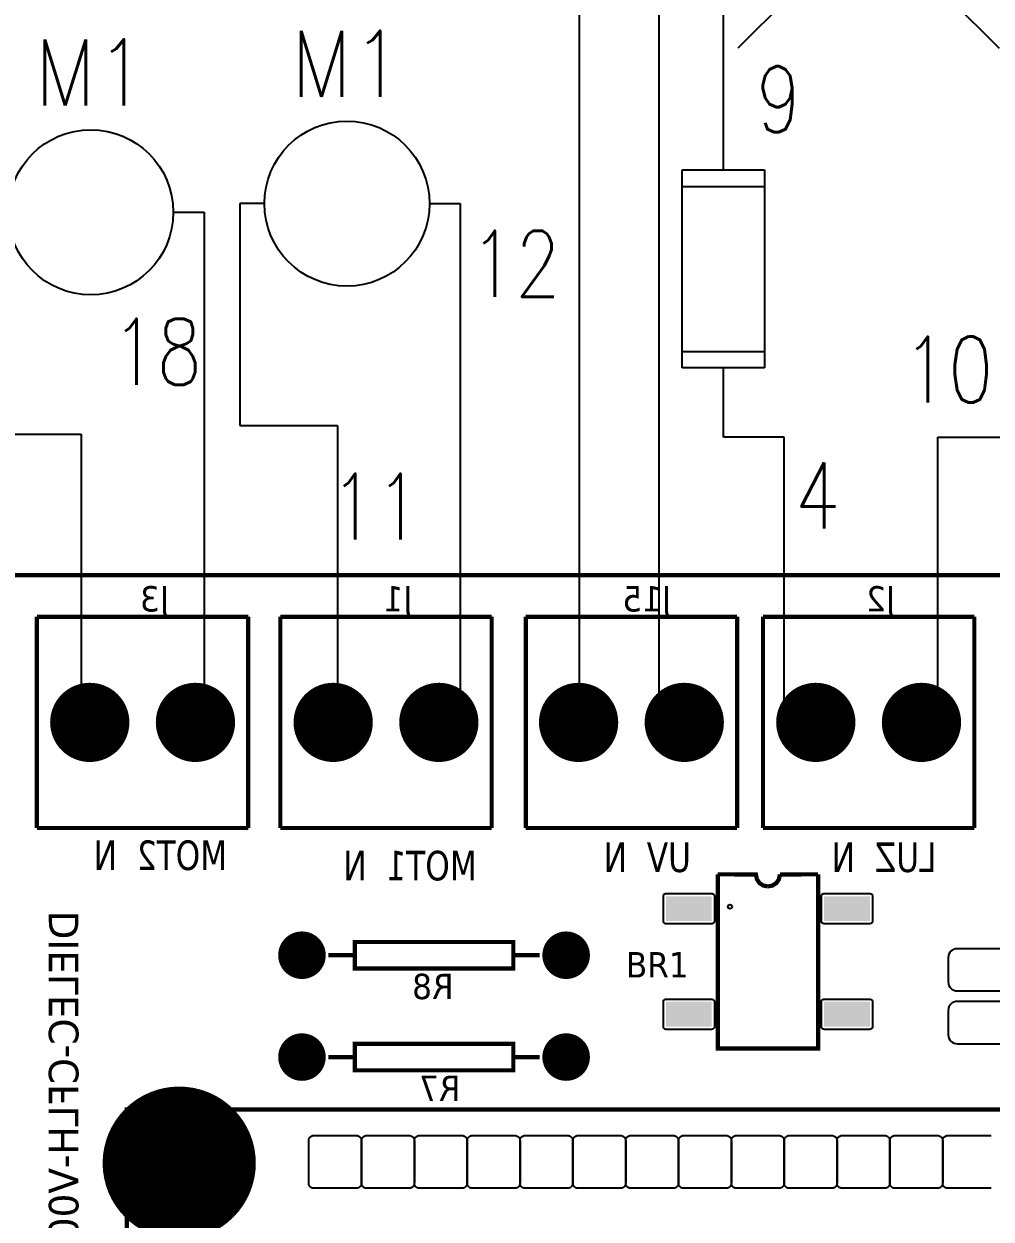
# Model space of a CAD drawing. Header units: millimetres. Extents: x 123.5 to 144.3, y 105.4 to 121.6.
# Drawn here: x 131.233 to 133.978, y 114.759 to 118.154 of the extents above; entities that cross this region are included whole.
import ezdxf
from ezdxf.enums import TextEntityAlignment as Align

# ---------------------------------------------------------------- set-up
doc = ezdxf.new("R2010")
doc.units = ezdxf.units.MM
for name, color, linetype in [('DESC', 250, 'Continuous'), ('MISC', 7, 'Continuous'), ('SYMS', 7, 'Continuous'), ('TAGS', 250, 'Continuous'), ('WIREFIXED', 7, 'Continuous'), ('WIRES', 7, 'Continuous')]:
    doc.layers.add(name, color=color, linetype=linetype)
doc.layers.add('WIRENO', color=7, linetype='Continuous', true_color=0x000000)
doc.styles.get("Standard").update_dxf_attribs({"font": 'tahoma.ttf'})
doc.styles.add('WD', font='romans.shx')

# ---------------------------------------------------------------- blocks, each defined once
blk = doc.blocks.new('RPAD')
blk.add_trace([(-0.5, -0.5), (-0.5, 0.5), (0.5, -0.5), (0.5, 0.5)])
blk = doc.blocks.new('EPAD')
at = {"const_width": 0.5}
blk.add_lwpolyline([(-0.25, 0, 1), (0.25, 0, 1)], format="xyb", close=True, dxfattribs=at)
blk = doc.blocks.new('PCB')
at = {"const_width": 0.008}
for points in [[(126.3502, 111.3141), (131.9847, 111.3141), (131.9847, 114.7661), (126.3502, 114.7661), (126.3502, 111.3141)], [(126.3502, 111.3141), (131.9847, 111.3141), (131.9847, 114.7661), (126.3502, 114.7661), (126.3502, 111.3141)], [(126.3502, 111.3141), (131.9847, 111.3141), (131.9847, 114.7661), (126.3502, 114.7661), (126.3502, 111.3141)], [(127.888, 114.6873), (127.888, 114.2873)], [(128.288, 114.6873), (127.888, 114.6873)], [(127.888, 114.6873), (127.888, 114.2873)], [(128.288, 114.6873), (127.888, 114.6873)], [(127.888, 114.6873), (127.888, 114.2873)], [(128.288, 114.6873), (127.888, 114.6873)], [(128.288, 114.6873), (128.288, 114.2873)], [(128.288, 114.6873), (128.288, 114.2873)], [(128.288, 114.6873), (128.288, 114.2873)], [(128.3487, 114.6873), (128.3487, 114.2873)], [(128.7487, 114.6873), (128.3487, 114.6873)], [(128.3487, 114.6873), (128.3487, 114.2873)], [(128.7487, 114.6873), (128.3487, 114.6873)], [(128.3487, 114.6873), (128.3487, 114.2873)], [(128.7487, 114.6873), (128.3487, 114.6873)], [(128.7487, 114.6873), (128.7487, 114.2873)], [(128.7487, 114.6873), (128.7487, 114.2873)], [(128.7487, 114.6873), (128.7487, 114.2873)], [(128.8132, 114.6873), (128.8132, 114.2873)], [(129.2132, 114.6873), (128.8132, 114.6873)], [(128.8132, 114.6873), (128.8132, 114.2873)], [(129.2132, 114.6873), (128.8132, 114.6873)], [(128.8132, 114.6873), (128.8132, 114.2873)], [(129.2132, 114.6873), (128.8132, 114.6873)], [(129.2132, 114.6873), (129.2132, 114.2873)], [(129.2132, 114.6873), (129.2132, 114.2873)], [(129.2132, 114.6873), (129.2132, 114.2873)], [(129.2621, 114.6873), (129.2621, 114.2873)], [(129.6621, 114.6873), (129.2621, 114.6873)], [(129.2621, 114.6873), (129.2621, 114.2873)], [(129.6621, 114.6873), (129.2621, 114.6873)], [(129.2621, 114.6873), (129.2621, 114.2873)], [(129.6621, 114.6873), (129.2621, 114.6873)], [(129.6621, 114.6873), (129.6621, 114.2873)], [(129.6621, 114.6873), (129.6621, 114.2873)], [(129.6621, 114.6873), (129.6621, 114.2873)], [(128.288, 114.2873), (127.888, 114.2873)], [(128.288, 114.2873), (127.888, 114.2873)], [(128.288, 114.2873), (127.888, 114.2873)], [(128.7487, 114.2873), (128.3487, 114.2873)], [(128.7487, 114.2873), (128.3487, 114.2873)], [(128.7487, 114.2873), (128.3487, 114.2873)], [(129.2132, 114.2873), (128.8132, 114.2873)], [(129.2132, 114.2873), (128.8132, 114.2873)], [(129.2132, 114.2873), (128.8132, 114.2873)], [(129.6621, 114.2873), (129.2621, 114.2873)], [(129.6621, 114.2873), (129.2621, 114.2873)], [(129.6621, 114.2873), (129.2621, 114.2873)], [(129.1765, 114.1996), (129.2489, 114.1993), (129.2506, 114.1904), (129.2554, 114.1832), (129.2626, 114.1784), (129.2715, 114.1766)], [(129.3665, 114.1996), (129.3665, 113.8696), (129.1765, 113.8696), (129.1765, 114.1996)], [(129.1765, 114.1996), (129.2489, 114.1993), (129.2506, 114.1904), (129.2554, 114.1832), (129.2626, 114.1784), (129.2715, 114.1766)], [(129.3665, 114.1996), (129.3665, 113.8696), (129.1765, 113.8696), (129.1765, 114.1996)], [(129.1765, 114.1996), (129.2489, 114.1993), (129.2506, 114.1904), (129.2554, 114.1832), (129.2626, 114.1784), (129.2715, 114.1766)], [(129.3665, 114.1996), (129.3665, 113.8696), (129.1765, 113.8696), (129.1765, 114.1996)], [(129.2941, 114.1993), (129.2924, 114.1904), (129.2876, 114.1832), (129.2804, 114.1784), (129.2715, 114.1766)], [(129.2941, 114.1993), (129.2924, 114.1904), (129.2876, 114.1832), (129.2804, 114.1784), (129.2715, 114.1766)], [(129.2941, 114.1993), (129.2924, 114.1904), (129.2876, 114.1832), (129.2804, 114.1784), (129.2715, 114.1766)], [(129.2941, 114.1993), (129.3665, 114.1996)], [(129.2941, 114.1993), (129.3665, 114.1996)], [(129.2941, 114.1993), (129.3665, 114.1996)], [(128.4896, 114.0214), (128.7896, 114.0214), (128.7896, 114.0714), (128.4896, 114.0714), (128.4896, 114.0214)], [(128.4896, 114.0214), (128.7896, 114.0214), (128.7896, 114.0714), (128.4896, 114.0714), (128.4896, 114.0214)], [(128.4896, 114.0214), (128.7896, 114.0214), (128.7896, 114.0714), (128.4896, 114.0714), (128.4896, 114.0214)], [(128.4896, 114.0464), (128.4396, 114.0464)], [(128.4896, 114.0464), (128.4396, 114.0464)], [(128.4896, 114.0464), (128.4396, 114.0464)], [(128.8396, 114.0464), (128.7896, 114.0464)], [(128.8396, 114.0464), (128.7896, 114.0464)], [(128.8396, 114.0464), (128.7896, 114.0464)], [(128.4896, 113.8285), (128.7896, 113.8285), (128.7896, 113.8785), (128.4896, 113.8785), (128.4896, 113.8285)], [(128.4896, 113.8285), (128.7896, 113.8285), (128.7896, 113.8785), (128.4896, 113.8785), (128.4896, 113.8285)], [(128.4896, 113.8285), (128.7896, 113.8285), (128.7896, 113.8785), (128.4896, 113.8785), (128.4896, 113.8285)], [(128.4396, 113.8535), (128.4896, 113.8535)], [(128.4396, 113.8535), (128.4896, 113.8535)], [(128.4396, 113.8535), (128.4896, 113.8535)], [(128.7896, 113.8535), (128.8396, 113.8535)], [(128.7896, 113.8535), (128.8396, 113.8535)], [(128.7896, 113.8535), (128.8396, 113.8535)], [(128.0581, 111.3921), (128.0581, 113.7543), (131.9164, 113.7543), (131.9164, 111.3921)], [(128.0581, 111.3921), (128.0581, 113.7543), (131.9164, 113.7543), (131.9164, 111.3921)], [(128.0581, 111.3921), (128.0581, 113.7543), (131.9164, 113.7543), (131.9164, 111.3921)]]:
    blk.add_lwpolyline(points, dxfattribs=at)
for points in [[(129.0736, 114.111), (129.0736, 114.1582), (129.0737, 114.1592), (129.074, 114.1602), (129.0744, 114.161), (129.075, 114.1618), (129.0758, 114.1624), (129.0766, 114.1628), (129.0776, 114.1631), (129.0786, 114.1632), (129.1652, 114.1632), (129.1662, 114.1631), (129.1672, 114.1628), (129.168, 114.1624), (129.1688, 114.1618), (129.1694, 114.161), (129.1698, 114.1602), (129.1701, 114.1592), (129.1702, 114.1582), (129.1702, 114.111), (129.1701, 114.1099), (129.1698, 114.109), (129.1694, 114.1081), (129.1688, 114.1074), (129.168, 114.1068), (129.1672, 114.1063), (129.1662, 114.1061), (129.1652, 114.106), (129.0786, 114.106), (129.0776, 114.1061), (129.0766, 114.1063), (129.0758, 114.1068), (129.075, 114.1074), (129.0744, 114.1081), (129.074, 114.109), (129.0737, 114.1099), (129.0736, 114.111)], [(129.4694, 114.1582), (129.4694, 114.111), (129.4693, 114.1099), (129.469, 114.109), (129.4686, 114.1081), (129.468, 114.1074), (129.4672, 114.1068), (129.4664, 114.1063), (129.4654, 114.1061), (129.4644, 114.106), (129.3778, 114.106), (129.3768, 114.1061), (129.3758, 114.1063), (129.375, 114.1068), (129.3743, 114.1074), (129.3736, 114.1081), (129.3732, 114.109), (129.3729, 114.1099), (129.3728, 114.111), (129.3728, 114.1582), (129.3729, 114.1592), (129.3732, 114.1602), (129.3736, 114.161), (129.3743, 114.1618), (129.375, 114.1624), (129.3758, 114.1628), (129.3768, 114.1631), (129.3778, 114.1632), (129.4644, 114.1632), (129.4654, 114.1631), (129.4664, 114.1628), (129.4672, 114.1624), (129.468, 114.1618), (129.4686, 114.161), (129.469, 114.1602), (129.4693, 114.1592), (129.4694, 114.1582)], [(129.0736, 113.911), (129.0736, 113.9582), (129.0737, 113.9592), (129.074, 113.9602), (129.0744, 113.961), (129.075, 113.9618), (129.0758, 113.9624), (129.0766, 113.9628), (129.0776, 113.9631), (129.0786, 113.9632), (129.1652, 113.9632), (129.1662, 113.9631), (129.1672, 113.9628), (129.168, 113.9624), (129.1688, 113.9618), (129.1694, 113.961), (129.1698, 113.9602), (129.1701, 113.9592), (129.1702, 113.9582), (129.1702, 113.911), (129.1701, 113.9099), (129.1698, 113.909), (129.1694, 113.9081), (129.1688, 113.9074), (129.168, 113.9068), (129.1672, 113.9063), (129.1662, 113.9061), (129.1652, 113.906), (129.0786, 113.906), (129.0776, 113.9061), (129.0766, 113.9063), (129.0758, 113.9068), (129.075, 113.9074), (129.0744, 113.9081), (129.074, 113.909), (129.0737, 113.9099), (129.0736, 113.911)], [(129.4694, 113.9582), (129.4694, 113.911), (129.4693, 113.9099), (129.469, 113.909), (129.4686, 113.9081), (129.468, 113.9074), (129.4672, 113.9068), (129.4664, 113.9063), (129.4654, 113.9061), (129.4644, 113.906), (129.3778, 113.906), (129.3768, 113.9061), (129.3758, 113.9063), (129.375, 113.9068), (129.3743, 113.9074), (129.3736, 113.9081), (129.3732, 113.909), (129.3729, 113.9099), (129.3728, 113.911), (129.3728, 113.9582), (129.3729, 113.9592), (129.3732, 113.9602), (129.3736, 113.961), (129.3743, 113.9618), (129.375, 113.9624), (129.3758, 113.9628), (129.3768, 113.9631), (129.3778, 113.9632), (129.4644, 113.9632), (129.4654, 113.9631), (129.4664, 113.9628), (129.4672, 113.9624), (129.468, 113.9618), (129.4686, 113.961), (129.469, 113.9602), (129.4693, 113.9592), (129.4694, 113.9582)], [(128.4123, 113.7051), (128.4923, 113.7051), (128.4933, 113.705), (128.4943, 113.7049), (128.4953, 113.7046), (128.4962, 113.7043), (128.4971, 113.7039), (128.4979, 113.7034), (128.4987, 113.7028), (128.4994, 113.7022), (128.5, 113.7015), (128.5006, 113.7007), (128.5011, 113.6999), (128.5015, 113.699), (128.5018, 113.6981), (128.5021, 113.6971), (128.5022, 113.6961), (128.5023, 113.6951), (128.5023, 113.6151), (128.5022, 113.614), (128.5021, 113.613), (128.5018, 113.612), (128.5015, 113.6111), (128.5011, 113.6102), (128.5006, 113.6094), (128.5, 113.6087), (128.4994, 113.6079), (128.4987, 113.6073), (128.4979, 113.6067), (128.4971, 113.6062), (128.4962, 113.6058), (128.4953, 113.6055), (128.4943, 113.6053), (128.4933, 113.6051), (128.4923, 113.6051), (128.4123, 113.6051), (128.4112, 113.6051), (128.4102, 113.6053), (128.4093, 113.6055), (128.4083, 113.6058), (128.4075, 113.6062), (128.4066, 113.6067), (128.4059, 113.6073), (128.4052, 113.6079), (128.4045, 113.6087), (128.4039, 113.6094), (128.4034, 113.6102), (128.403, 113.6111), (128.4027, 113.612), (128.4025, 113.613), (128.4023, 113.614), (128.4023, 113.6151), (128.4023, 113.6951), (128.4023, 113.6961), (128.4025, 113.6971), (128.4027, 113.6981), (128.403, 113.699), (128.4034, 113.6999), (128.4039, 113.7007), (128.4045, 113.7015), (128.4052, 113.7022), (128.4059, 113.7028), (128.4066, 113.7034), (128.4075, 113.7039), (128.4083, 113.7043), (128.4093, 113.7046), (128.4102, 113.7049), (128.4112, 113.705), (128.4123, 113.7051)], [(128.5123, 113.7051), (128.5923, 113.7051), (128.5933, 113.705), (128.5943, 113.7049), (128.5953, 113.7046), (128.5962, 113.7043), (128.5971, 113.7039), (128.5979, 113.7034), (128.5987, 113.7028), (128.5994, 113.7022), (128.6, 113.7015), (128.6006, 113.7007), (128.6011, 113.6999), (128.6015, 113.699), (128.6018, 113.6981), (128.6021, 113.6971), (128.6022, 113.6961), (128.6023, 113.6951), (128.6023, 113.6151), (128.6022, 113.614), (128.6021, 113.613), (128.6018, 113.612), (128.6015, 113.6111), (128.6011, 113.6102), (128.6006, 113.6094), (128.6, 113.6087), (128.5994, 113.6079), (128.5987, 113.6073), (128.5979, 113.6067), (128.5971, 113.6062), (128.5962, 113.6058), (128.5953, 113.6055), (128.5943, 113.6053), (128.5933, 113.6051), (128.5923, 113.6051), (128.5123, 113.6051), (128.5112, 113.6051), (128.5102, 113.6053), (128.5093, 113.6055), (128.5083, 113.6058), (128.5075, 113.6062), (128.5066, 113.6067), (128.5059, 113.6073), (128.5052, 113.6079), (128.5045, 113.6087), (128.5039, 113.6094), (128.5034, 113.6102), (128.503, 113.6111), (128.5027, 113.612), (128.5025, 113.613), (128.5023, 113.614), (128.5023, 113.6151), (128.5023, 113.6951), (128.5023, 113.6961), (128.5025, 113.6971), (128.5027, 113.6981), (128.503, 113.699), (128.5034, 113.6999), (128.5039, 113.7007), (128.5045, 113.7015), (128.5052, 113.7022), (128.5059, 113.7028), (128.5066, 113.7034), (128.5075, 113.7039), (128.5083, 113.7043), (128.5093, 113.7046), (128.5102, 113.7049), (128.5112, 113.705), (128.5123, 113.7051)], [(128.6123, 113.7051), (128.6923, 113.7051), (128.6933, 113.705), (128.6943, 113.7049), (128.6953, 113.7046), (128.6962, 113.7043), (128.6971, 113.7039), (128.6979, 113.7034), (128.6987, 113.7028), (128.6994, 113.7022), (128.7, 113.7015), (128.7006, 113.7007), (128.7011, 113.6999), (128.7015, 113.699), (128.7018, 113.6981), (128.7021, 113.6971), (128.7022, 113.6961), (128.7023, 113.6951), (128.7023, 113.6151), (128.7022, 113.614), (128.7021, 113.613), (128.7018, 113.612), (128.7015, 113.6111), (128.7011, 113.6102), (128.7006, 113.6094), (128.7, 113.6087), (128.6994, 113.6079), (128.6987, 113.6073), (128.6979, 113.6067), (128.6971, 113.6062), (128.6962, 113.6058), (128.6953, 113.6055), (128.6943, 113.6053), (128.6933, 113.6051), (128.6923, 113.6051), (128.6123, 113.6051), (128.6112, 113.6051), (128.6102, 113.6053), (128.6093, 113.6055), (128.6083, 113.6058), (128.6075, 113.6062), (128.6066, 113.6067), (128.6059, 113.6073), (128.6052, 113.6079), (128.6045, 113.6087), (128.6039, 113.6094), (128.6034, 113.6102), (128.603, 113.6111), (128.6027, 113.612), (128.6025, 113.613), (128.6023, 113.614), (128.6023, 113.6151), (128.6023, 113.6951), (128.6023, 113.6961), (128.6025, 113.6971), (128.6027, 113.6981), (128.603, 113.699), (128.6034, 113.6999), (128.6039, 113.7007), (128.6045, 113.7015), (128.6052, 113.7022), (128.6059, 113.7028), (128.6066, 113.7034), (128.6075, 113.7039), (128.6083, 113.7043), (128.6093, 113.7046), (128.6102, 113.7049), (128.6112, 113.705), (128.6123, 113.7051)], [(128.7123, 113.7051), (128.7923, 113.7051), (128.7933, 113.705), (128.7943, 113.7049), (128.7953, 113.7046), (128.7962, 113.7043), (128.7971, 113.7039), (128.7979, 113.7034), (128.7987, 113.7028), (128.7994, 113.7022), (128.8, 113.7015), (128.8006, 113.7007), (128.8011, 113.6999), (128.8015, 113.699), (128.8018, 113.6981), (128.8021, 113.6971), (128.8022, 113.6961), (128.8023, 113.6951), (128.8023, 113.6151), (128.8022, 113.614), (128.8021, 113.613), (128.8018, 113.612), (128.8015, 113.6111), (128.8011, 113.6102), (128.8006, 113.6094), (128.8, 113.6087), (128.7994, 113.6079), (128.7987, 113.6073), (128.7979, 113.6067), (128.7971, 113.6062), (128.7962, 113.6058), (128.7953, 113.6055), (128.7943, 113.6053), (128.7933, 113.6051), (128.7923, 113.6051), (128.7123, 113.6051), (128.7112, 113.6051), (128.7102, 113.6053), (128.7093, 113.6055), (128.7083, 113.6058), (128.7075, 113.6062), (128.7066, 113.6067), (128.7059, 113.6073), (128.7052, 113.6079), (128.7045, 113.6087), (128.7039, 113.6094), (128.7034, 113.6102), (128.703, 113.6111), (128.7027, 113.612), (128.7025, 113.613), (128.7023, 113.614), (128.7023, 113.6151), (128.7023, 113.6951), (128.7023, 113.6961), (128.7025, 113.6971), (128.7027, 113.6981), (128.703, 113.699), (128.7034, 113.6999), (128.7039, 113.7007), (128.7045, 113.7015), (128.7052, 113.7022), (128.7059, 113.7028), (128.7066, 113.7034), (128.7075, 113.7039), (128.7083, 113.7043), (128.7093, 113.7046), (128.7102, 113.7049), (128.7112, 113.705), (128.7123, 113.7051)], [(128.8123, 113.7051), (128.8923, 113.7051), (128.8933, 113.705), (128.8943, 113.7049), (128.8953, 113.7046), (128.8962, 113.7043), (128.8971, 113.7039), (128.8979, 113.7034), (128.8987, 113.7028), (128.8994, 113.7022), (128.9, 113.7015), (128.9006, 113.7007), (128.9011, 113.6999), (128.9015, 113.699), (128.9018, 113.6981), (128.9021, 113.6971), (128.9022, 113.6961), (128.9023, 113.6951), (128.9023, 113.6151), (128.9022, 113.614), (128.9021, 113.613), (128.9018, 113.612), (128.9015, 113.6111), (128.9011, 113.6102), (128.9006, 113.6094), (128.9, 113.6087), (128.8994, 113.6079), (128.8987, 113.6073), (128.8979, 113.6067), (128.8971, 113.6062), (128.8962, 113.6058), (128.8953, 113.6055), (128.8943, 113.6053), (128.8933, 113.6051), (128.8923, 113.6051), (128.8123, 113.6051), (128.8112, 113.6051), (128.8102, 113.6053), (128.8093, 113.6055), (128.8083, 113.6058), (128.8075, 113.6062), (128.8066, 113.6067), (128.8059, 113.6073), (128.8052, 113.6079), (128.8045, 113.6087), (128.8039, 113.6094), (128.8034, 113.6102), (128.803, 113.6111), (128.8027, 113.612), (128.8025, 113.613), (128.8023, 113.614), (128.8023, 113.6151), (128.8023, 113.6951), (128.8023, 113.6961), (128.8025, 113.6971), (128.8027, 113.6981), (128.803, 113.699), (128.8034, 113.6999), (128.8039, 113.7007), (128.8045, 113.7015), (128.8052, 113.7022), (128.8059, 113.7028), (128.8066, 113.7034), (128.8075, 113.7039), (128.8083, 113.7043), (128.8093, 113.7046), (128.8102, 113.7049), (128.8112, 113.705), (128.8123, 113.7051)], [(128.9123, 113.7051), (128.9923, 113.7051), (128.9933, 113.705), (128.9943, 113.7049), (128.9953, 113.7046), (128.9962, 113.7043), (128.9971, 113.7039), (128.9979, 113.7034), (128.9987, 113.7028), (128.9994, 113.7022), (129, 113.7015), (129.0006, 113.7007), (129.0011, 113.6999), (129.0015, 113.699), (129.0018, 113.6981), (129.0021, 113.6971), (129.0022, 113.6961), (129.0023, 113.6951), (129.0023, 113.6151), (129.0022, 113.614), (129.0021, 113.613), (129.0018, 113.612), (129.0015, 113.6111), (129.0011, 113.6102), (129.0006, 113.6094), (129, 113.6087), (128.9994, 113.6079), (128.9987, 113.6073), (128.9979, 113.6067), (128.9971, 113.6062), (128.9962, 113.6058), (128.9953, 113.6055), (128.9943, 113.6053), (128.9933, 113.6051), (128.9923, 113.6051), (128.9123, 113.6051), (128.9112, 113.6051), (128.9102, 113.6053), (128.9093, 113.6055), (128.9083, 113.6058), (128.9075, 113.6062), (128.9066, 113.6067), (128.9059, 113.6073), (128.9052, 113.6079), (128.9045, 113.6087), (128.9039, 113.6094), (128.9034, 113.6102), (128.903, 113.6111), (128.9027, 113.612), (128.9025, 113.613), (128.9023, 113.614), (128.9023, 113.6151), (128.9023, 113.6951), (128.9023, 113.6961), (128.9025, 113.6971), (128.9027, 113.6981), (128.903, 113.699), (128.9034, 113.6999), (128.9039, 113.7007), (128.9045, 113.7015), (128.9052, 113.7022), (128.9059, 113.7028), (128.9066, 113.7034), (128.9075, 113.7039), (128.9083, 113.7043), (128.9093, 113.7046), (128.9102, 113.7049), (128.9112, 113.705), (128.9123, 113.7051)], [(129.0123, 113.7051), (129.0923, 113.7051), (129.0933, 113.705), (129.0943, 113.7049), (129.0953, 113.7046), (129.0962, 113.7043), (129.0971, 113.7039), (129.0979, 113.7034), (129.0987, 113.7028), (129.0994, 113.7022), (129.1, 113.7015), (129.1006, 113.7007), (129.1011, 113.6999), (129.1015, 113.699), (129.1018, 113.6981), (129.1021, 113.6971), (129.1022, 113.6961), (129.1023, 113.6951), (129.1023, 113.6151), (129.1022, 113.614), (129.1021, 113.613), (129.1018, 113.612), (129.1015, 113.6111), (129.1011, 113.6102), (129.1006, 113.6094), (129.1, 113.6087), (129.0994, 113.6079), (129.0987, 113.6073), (129.0979, 113.6067), (129.0971, 113.6062), (129.0962, 113.6058), (129.0953, 113.6055), (129.0943, 113.6053), (129.0933, 113.6051), (129.0923, 113.6051), (129.0123, 113.6051), (129.0112, 113.6051), (129.0102, 113.6053), (129.0093, 113.6055), (129.0083, 113.6058), (129.0075, 113.6062), (129.0066, 113.6067), (129.0059, 113.6073), (129.0052, 113.6079), (129.0045, 113.6087), (129.0039, 113.6094), (129.0034, 113.6102), (129.003, 113.6111), (129.0027, 113.612), (129.0025, 113.613), (129.0023, 113.614), (129.0023, 113.6151), (129.0023, 113.6951), (129.0023, 113.6961), (129.0025, 113.6971), (129.0027, 113.6981), (129.003, 113.699), (129.0034, 113.6999), (129.0039, 113.7007), (129.0045, 113.7015), (129.0052, 113.7022), (129.0059, 113.7028), (129.0066, 113.7034), (129.0075, 113.7039), (129.0083, 113.7043), (129.0093, 113.7046), (129.0102, 113.7049), (129.0112, 113.705), (129.0123, 113.7051)], [(129.1123, 113.7051), (129.1923, 113.7051), (129.1933, 113.705), (129.1943, 113.7049), (129.1953, 113.7046), (129.1962, 113.7043), (129.1971, 113.7039), (129.1979, 113.7034), (129.1987, 113.7028), (129.1994, 113.7022), (129.2, 113.7015), (129.2006, 113.7007), (129.2011, 113.6999), (129.2015, 113.699), (129.2018, 113.6981), (129.2021, 113.6971), (129.2022, 113.6961), (129.2023, 113.6951), (129.2023, 113.6151), (129.2022, 113.614), (129.2021, 113.613), (129.2018, 113.612), (129.2015, 113.6111), (129.2011, 113.6102), (129.2006, 113.6094), (129.2, 113.6087), (129.1994, 113.6079), (129.1987, 113.6073), (129.1979, 113.6067), (129.1971, 113.6062), (129.1962, 113.6058), (129.1953, 113.6055), (129.1943, 113.6053), (129.1933, 113.6051), (129.1923, 113.6051), (129.1123, 113.6051), (129.1112, 113.6051), (129.1102, 113.6053), (129.1093, 113.6055), (129.1083, 113.6058), (129.1075, 113.6062), (129.1066, 113.6067), (129.1059, 113.6073), (129.1052, 113.6079), (129.1045, 113.6087), (129.1039, 113.6094), (129.1034, 113.6102), (129.103, 113.6111), (129.1027, 113.612), (129.1025, 113.613), (129.1023, 113.614), (129.1023, 113.6151), (129.1023, 113.6951), (129.1023, 113.6961), (129.1025, 113.6971), (129.1027, 113.6981), (129.103, 113.699), (129.1034, 113.6999), (129.1039, 113.7007), (129.1045, 113.7015), (129.1052, 113.7022), (129.1059, 113.7028), (129.1066, 113.7034), (129.1075, 113.7039), (129.1083, 113.7043), (129.1093, 113.7046), (129.1102, 113.7049), (129.1112, 113.705), (129.1123, 113.7051)], [(129.2123, 113.7051), (129.2923, 113.7051), (129.2933, 113.705), (129.2943, 113.7049), (129.2953, 113.7046), (129.2962, 113.7043), (129.2971, 113.7039), (129.2979, 113.7034), (129.2987, 113.7028), (129.2994, 113.7022), (129.3, 113.7015), (129.3006, 113.7007), (129.3011, 113.6999), (129.3015, 113.699), (129.3018, 113.6981), (129.3021, 113.6971), (129.3022, 113.6961), (129.3023, 113.6951), (129.3023, 113.6151), (129.3022, 113.614), (129.3021, 113.613), (129.3018, 113.612), (129.3015, 113.6111), (129.3011, 113.6102), (129.3006, 113.6094), (129.3, 113.6087), (129.2994, 113.6079), (129.2987, 113.6073), (129.2979, 113.6067), (129.2971, 113.6062), (129.2962, 113.6058), (129.2953, 113.6055), (129.2943, 113.6053), (129.2933, 113.6051), (129.2923, 113.6051), (129.2123, 113.6051), (129.2112, 113.6051), (129.2102, 113.6053), (129.2093, 113.6055), (129.2083, 113.6058), (129.2075, 113.6062), (129.2066, 113.6067), (129.2059, 113.6073), (129.2052, 113.6079), (129.2045, 113.6087), (129.2039, 113.6094), (129.2034, 113.6102), (129.203, 113.6111), (129.2027, 113.612), (129.2025, 113.613), (129.2023, 113.614), (129.2023, 113.6151), (129.2023, 113.6951), (129.2023, 113.6961), (129.2025, 113.6971), (129.2027, 113.6981), (129.203, 113.699), (129.2034, 113.6999), (129.2039, 113.7007), (129.2045, 113.7015), (129.2052, 113.7022), (129.2059, 113.7028), (129.2066, 113.7034), (129.2075, 113.7039), (129.2083, 113.7043), (129.2093, 113.7046), (129.2102, 113.7049), (129.2112, 113.705), (129.2123, 113.7051)], [(129.3123, 113.7051), (129.3923, 113.7051), (129.3933, 113.705), (129.3943, 113.7049), (129.3953, 113.7046), (129.3962, 113.7043), (129.3971, 113.7039), (129.3979, 113.7034), (129.3987, 113.7028), (129.3994, 113.7022), (129.4, 113.7015), (129.4006, 113.7007), (129.4011, 113.6999), (129.4015, 113.699), (129.4018, 113.6981), (129.4021, 113.6971), (129.4022, 113.6961), (129.4023, 113.6951), (129.4023, 113.6151), (129.4022, 113.614), (129.4021, 113.613), (129.4018, 113.612), (129.4015, 113.6111), (129.4011, 113.6102), (129.4006, 113.6094), (129.4, 113.6087), (129.3994, 113.6079), (129.3987, 113.6073), (129.3979, 113.6067), (129.3971, 113.6062), (129.3962, 113.6058), (129.3953, 113.6055), (129.3943, 113.6053), (129.3933, 113.6051), (129.3923, 113.6051), (129.3123, 113.6051), (129.3112, 113.6051), (129.3102, 113.6053), (129.3093, 113.6055), (129.3083, 113.6058), (129.3075, 113.6062), (129.3066, 113.6067), (129.3059, 113.6073), (129.3052, 113.6079), (129.3045, 113.6087), (129.3039, 113.6094), (129.3034, 113.6102), (129.303, 113.6111), (129.3027, 113.612), (129.3025, 113.613), (129.3023, 113.614), (129.3023, 113.6151), (129.3023, 113.6951), (129.3023, 113.6961), (129.3025, 113.6971), (129.3027, 113.6981), (129.303, 113.699), (129.3034, 113.6999), (129.3039, 113.7007), (129.3045, 113.7015), (129.3052, 113.7022), (129.3059, 113.7028), (129.3066, 113.7034), (129.3075, 113.7039), (129.3083, 113.7043), (129.3093, 113.7046), (129.3102, 113.7049), (129.3112, 113.705), (129.3123, 113.7051)], [(129.4123, 113.7051), (129.4923, 113.7051), (129.4933, 113.705), (129.4943, 113.7049), (129.4953, 113.7046), (129.4962, 113.7043), (129.4971, 113.7039), (129.4979, 113.7034), (129.4987, 113.7028), (129.4994, 113.7022), (129.5, 113.7015), (129.5006, 113.7007), (129.5011, 113.6999), (129.5015, 113.699), (129.5018, 113.6981), (129.5021, 113.6971), (129.5022, 113.6961), (129.5023, 113.6951), (129.5023, 113.6151), (129.5022, 113.614), (129.5021, 113.613), (129.5018, 113.612), (129.5015, 113.6111), (129.5011, 113.6102), (129.5006, 113.6094), (129.5, 113.6087), (129.4994, 113.6079), (129.4987, 113.6073), (129.4979, 113.6067), (129.4971, 113.6062), (129.4962, 113.6058), (129.4953, 113.6055), (129.4943, 113.6053), (129.4933, 113.6051), (129.4923, 113.6051), (129.4123, 113.6051), (129.4112, 113.6051), (129.4102, 113.6053), (129.4093, 113.6055), (129.4083, 113.6058), (129.4075, 113.6062), (129.4066, 113.6067), (129.4059, 113.6073), (129.4052, 113.6079), (129.4045, 113.6087), (129.4039, 113.6094), (129.4034, 113.6102), (129.403, 113.6111), (129.4027, 113.612), (129.4025, 113.613), (129.4023, 113.614), (129.4023, 113.6151), (129.4023, 113.6951), (129.4023, 113.6961), (129.4025, 113.6971), (129.4027, 113.6981), (129.403, 113.699), (129.4034, 113.6999), (129.4039, 113.7007), (129.4045, 113.7015), (129.4052, 113.7022), (129.4059, 113.7028), (129.4066, 113.7034), (129.4075, 113.7039), (129.4083, 113.7043), (129.4093, 113.7046), (129.4102, 113.7049), (129.4112, 113.705), (129.4123, 113.7051)], [(129.5123, 113.7051), (129.5923, 113.7051), (129.5933, 113.705), (129.5943, 113.7049), (129.5953, 113.7046), (129.5962, 113.7043), (129.5971, 113.7039), (129.5979, 113.7034), (129.5987, 113.7028), (129.5994, 113.7022), (129.6, 113.7015), (129.6006, 113.7007), (129.6011, 113.6999), (129.6015, 113.699), (129.6018, 113.6981), (129.6021, 113.6971), (129.6022, 113.6961), (129.6023, 113.6951), (129.6023, 113.6151), (129.6022, 113.614), (129.6021, 113.613), (129.6018, 113.612), (129.6015, 113.6111), (129.6011, 113.6102), (129.6006, 113.6094), (129.6, 113.6087), (129.5994, 113.6079), (129.5987, 113.6073), (129.5979, 113.6067), (129.5971, 113.6062), (129.5962, 113.6058), (129.5953, 113.6055), (129.5943, 113.6053), (129.5933, 113.6051), (129.5923, 113.6051), (129.5123, 113.6051), (129.5112, 113.6051), (129.5102, 113.6053), (129.5093, 113.6055), (129.5083, 113.6058), (129.5075, 113.6062), (129.5066, 113.6067), (129.5059, 113.6073), (129.5052, 113.6079), (129.5045, 113.6087), (129.5039, 113.6094), (129.5034, 113.6102), (129.503, 113.6111), (129.5027, 113.612), (129.5025, 113.613), (129.5023, 113.614), (129.5023, 113.6151), (129.5023, 113.6951), (129.5023, 113.6961), (129.5025, 113.6971), (129.5027, 113.6981), (129.503, 113.699), (129.5034, 113.6999), (129.5039, 113.7007), (129.5045, 113.7015), (129.5052, 113.7022), (129.5059, 113.7028), (129.5066, 113.7034), (129.5075, 113.7039), (129.5083, 113.7043), (129.5093, 113.7046), (129.5102, 113.7049), (129.5112, 113.705), (129.5123, 113.7051)]]:
    blk.add_lwpolyline(points, close=True)
for points in [[(129.7558, 114.0588), (129.6298, 114.0588), (129.6263, 114.0585), (129.6231, 114.0575), (129.6202, 114.056), (129.6177, 114.0539), (129.6156, 114.0514), (129.6141, 114.0485), (129.6131, 114.0453), (129.6128, 114.0418), (129.6128, 113.9958), (129.6131, 113.9924), (129.6141, 113.9891), (129.6156, 113.9862), (129.6177, 113.9837), (129.6202, 113.9817), (129.6231, 113.9801), (129.6263, 113.9792), (129.6298, 113.9788), (129.7558, 113.9788)], [(129.7558, 113.9588), (129.6298, 113.9588), (129.6263, 113.9585), (129.6231, 113.9575), (129.6202, 113.956), (129.6177, 113.9539), (129.6156, 113.9514), (129.6141, 113.9485), (129.6131, 113.9453), (129.6128, 113.9418), (129.6128, 113.8958), (129.6131, 113.8924), (129.6141, 113.8891), (129.6156, 113.8862), (129.6177, 113.8837), (129.6202, 113.8817), (129.6231, 113.8801), (129.6263, 113.8792), (129.6298, 113.8788), (129.7558, 113.8788)], [(129.6943, 113.6053), (129.6933, 113.6051), (129.6923, 113.6051), (129.6123, 113.6051), (129.6112, 113.6051), (129.6102, 113.6053), (129.6093, 113.6055), (129.6083, 113.6058), (129.6075, 113.6062), (129.6066, 113.6067), (129.6059, 113.6073), (129.6052, 113.6079), (129.6045, 113.6087), (129.6039, 113.6094), (129.6034, 113.6102), (129.603, 113.6111), (129.6027, 113.612), (129.6025, 113.613), (129.6023, 113.614), (129.6023, 113.6151), (129.6023, 113.6951), (129.6023, 113.6961), (129.6025, 113.6971), (129.6027, 113.6981), (129.603, 113.699), (129.6034, 113.6999), (129.6039, 113.7007), (129.6045, 113.7015), (129.6052, 113.7022), (129.6059, 113.7028), (129.6066, 113.7034), (129.6075, 113.7039), (129.6083, 113.7043), (129.6093, 113.7046), (129.6102, 113.7049), (129.6112, 113.705), (129.6123, 113.7051), (129.6123, 113.7051), (129.6923, 113.7051), (129.6933, 113.705), (129.6943, 113.7049)]]:
    blk.add_lwpolyline(points)
for centre, radius in [((129.1997, 114.1383), 0.00394), ((129.1997, 114.1383), 0.00394), ((129.1997, 114.1383), 0.00394), ((128.1581, 113.6543), 0.0554), ((128.1581, 113.6543), 0.0554), ((128.1581, 113.6543), 0.0554)]:
    blk.add_circle(centre, radius)
for p, xscale, yscale in [((127.988, 114.4873), 0.15, 0.15), ((128.188, 114.4873), 0.15, 0.15), ((128.4487, 114.4873), 0.15, 0.15), ((128.6487, 114.4873), 0.15, 0.15), ((128.9132, 114.4873), 0.15, 0.15), ((129.1132, 114.4873), 0.15, 0.15), ((129.3621, 114.4873), 0.15, 0.15), ((129.5621, 114.4873), 0.15, 0.15), ((128.3896, 114.0464), 0.09, 0.09), ((128.8896, 114.0464), 0.09, 0.09), ((128.3896, 113.8535), 0.09, 0.09), ((128.8896, 113.8535), 0.09, 0.09), ((128.1573, 113.6527), 0.29, 0.29)]:
    blk.add_blockref('EPAD', p, dxfattribs=dict(xscale=xscale, yscale=yscale))
at = {"xscale": 0.047244, "yscale": 0.086614}
for p, rotation in [((129.1219, 114.1346), 90), ((129.4211, 114.1346), 270), ((129.1219, 113.9346), 90), ((129.4211, 113.9346), 270)]:
    blk.add_blockref('RPAD', p, dxfattribs=dict(at, rotation=rotation))
at = {"text_generation_flag": 2}
for s, height, width, p in [('J3', 0.048, 1.041667, (128.138, 114.6973)), ('J3', 0.048, 1.041667, (128.138, 114.6973)), ('J3', 0.048, 1.041667, (128.138, 114.6973)), ('J1', 0.048, 1.041667, (128.5987, 114.6973)), ('J1', 0.048, 1.041667, (128.5987, 114.6973)), ('J1', 0.048, 1.041667, (128.5987, 114.6973)), ('J15', 0.048, 1.041667, (129.0882, 114.6973)), ('J15', 0.048, 1.041667, (129.0882, 114.6973)), ('J15', 0.048, 1.041667, (129.0882, 114.6973)), ('J2', 0.048, 1.041667, (129.5121, 114.6973)), ('J2', 0.048, 1.041667, (129.5121, 114.6973)), ('J2', 0.048, 1.041667, (129.5121, 114.6973)), ('MOT2  N', 0.056, 0.892857, (128.2479, 114.2078)), ('MOT2  N', 0.056, 0.892857, (128.2479, 114.2078)), ('MOT2  N', 0.056, 0.892857, (128.2479, 114.2078)), ('UV  N', 0.056, 0.892857, (129.1258, 114.2039)), ('UV  N', 0.056, 0.892857, (129.1258, 114.2039)), ('UV  N', 0.056, 0.892857, (129.1258, 114.2039)), ('LUZ  N', 0.056, 0.892857, (129.5904, 114.2039)), ('LUZ  N', 0.056, 0.892857, (129.5904, 114.2039)), ('LUZ  N', 0.056, 0.892857, (129.5904, 114.2039)), ('MOT1  N', 0.056, 0.892857, (128.7203, 114.1881)), ('MOT1  N', 0.056, 0.892857, (128.7203, 114.1881)), ('MOT1  N', 0.056, 0.892857, (128.7203, 114.1881)), ('R8', 0.048, 1.041667, (128.6766, 113.9633)), ('R8', 0.048, 1.041667, (128.6766, 113.9633)), ('R8', 0.048, 1.041667, (128.6766, 113.9633)), ('R7', 0.048, 1.041667, (128.6896, 113.7705)), ('R7', 0.048, 1.041667, (128.6896, 113.7705)), ('R7', 0.048, 1.041667, (128.6896, 113.7705))]:
    blk.add_text(s, height=height, dxfattribs=dict(at, width=width)).set_placement(p)
at = {"text_generation_flag": 2, "width": 1.071429}
blk.add_text('DIELEC-CFLH-V0016', height=0.056, rotation=90, dxfattribs=at).set_placement((127.9665, 114.1309))
blk.add_text('DIELEC-CFLH-V0016', height=0.056, rotation=90, dxfattribs=at).set_placement((127.9665, 114.1309))
blk.add_text('DIELEC-CFLH-V0016', height=0.056, rotation=90, dxfattribs=at).set_placement((127.9665, 114.1309))
at = {"width": 1.041667}
blk.add_text('BR1', height=0.048, dxfattribs=at).set_placement((129.0026, 114.0043))
blk.add_text('BR1', height=0.048, dxfattribs=at).set_placement((129.0026, 114.0043))
blk.add_text('BR1', height=0.048, dxfattribs=at).set_placement((129.0026, 114.0043))
blk = doc.blocks.new('HLT1W')
for p, q in [((-0.1149, 0.1149), (-0.1856, 0.1856)), ((0.1149, 0.1149), (0.1856, 0.1856)), ((-0.1149, -0.1149), (-0.1856, -0.1856)), ((0.1149, -0.1149), (0.1856, -0.1856))]:
    blk.add_line(p, q)
blk.add_circle((0, 0), 0.125)
at = {"style": 'WD', "width": 0.7}
for tag, p in [('INST', (0.0055, 0.5282)), ('LOC', (0.0055, 0.3586))]:
    blk.add_attdef(tag, text='', height=0.125, dxfattribs=at).set_placement(p, align=Align.CENTER)
at = {"style": 'WD'}
blk.add_attdef('TAG1', text='', height=0.125, dxfattribs=at).set_placement((0, 0.2024), align=Align.CENTER)
at = {"style": 'WD', "flags": 9}
blk.add_attdef('FAMILY', text='', height=0.01, dxfattribs=at).set_placement((-0.0053, 0.1606), align=Align.CENTER)
at = {"linetype": 'Continuous', "style": 'WD', "flags": 1}
for tag, p in [('CAT', (0, 0.1403)), ('MFG', (0, 0.1208))]:
    blk.add_attdef(tag, text='', height=0.01, dxfattribs=at).set_placement(p, align=Align.MIDDLE)
at = {"style": 'WD'}
for tag, p, width in [('DESC1', (1.125, 0), 0.9), ('WDTAGALT', (1.125, -0.3125), 0.7)]:
    blk.add_attdef(tag, p, '', height=0.125, dxfattribs=dict(at, width=width))
at = {"linetype": 'Continuous', "style": 'WD', "flags": 9}
blk.add_attdef('ASSYCODE', text='', height=0.01, dxfattribs=at).set_placement((-0.001, 0.0957), align=Align.CENTER)
at = {"style": 'WD'}
blk.add_attdef('COLOR', text='', height=0.125, dxfattribs=at).set_placement((0, 0), align=Align.MIDDLE)
at = {"style": 'WD', "flags": 1}
for tag, p in [('X4TERM01', (-0.125, 0)), ('X1TERM02', (0.125, 0))]:
    blk.add_attdef(tag, p, '', height=0.0125, dxfattribs=at)
at = {"linetype": 'Continuous', "style": 'WD', "flags": 8}
blk.add_attdef('TERM01', text='', height=0.125, dxfattribs=at).set_placement((-0.175, -0.0314), align=Align.TOP_RIGHT)
blk.add_attdef('TERM02', text='', height=0.125, dxfattribs=at).set_placement((0.175, -0.0314), align=Align.TOP_LEFT)
at = {"style": 'WD', "width": 0.9}
blk.add_attdef('DESC2', text='', height=0.125, dxfattribs=at).set_placement((1.125, -0.0312), align=Align.TOP_LEFT)
blk = doc.blocks.new('HMS1')
blk.add_circle((0, 0), 0.1562)
at = {"style": 'WD'}
for tag, width, p in [('INST', 0.7, (0.0055, 0.5282)), ('LOC', 0.7, (0.0055, 0.3586)), ('TAG1', 0.9, (0, 0.2024))]:
    blk.add_attdef(tag, text='', height=0.125, dxfattribs=dict(at, width=width)).set_placement(p, align=Align.CENTER)
for tag, p, width in [('DESC1', (1.126, 0.0757), 0.9), ('DESC2', (1.126, -0.0806), 0.9), ('DESC3', (1.126, -0.2368), 0.9), ('XREFNO', (1.3591, -0.3931), 0.8), ('XREFNC', (1.3591, -0.5493), 0.8)]:
    blk.add_attdef(tag, p, '', height=0.125, dxfattribs=dict(at, width=width))
at = {"style": 'WD', "flags": 9}
blk.add_attdef('FAMILY', text='', height=0.01, dxfattribs=at).set_placement((-0.0053, 0.1698), align=Align.CENTER)
at = {"linetype": 'Continuous', "style": 'WD', "flags": 1}
for tag, p in [('CAT', (0, 0.1593)), ('MFG', (0, 0.1404))]:
    blk.add_attdef(tag, text='', height=0.01, dxfattribs=at).set_placement(p, align=Align.MIDDLE)
at = {"linetype": 'Continuous', "style": 'WD', "flags": 9}
blk.add_attdef('ASSYCODE', text='', height=0.01, dxfattribs=at).set_placement((0.0004, 0.1129), align=Align.CENTER)
at = {"style": 'WD', "flags": 1}
for tag, p in [('X4TERM01', (-0.1562, 0)), ('X1TERM02', (0.1562, 0))]:
    blk.add_attdef(tag, p, '', height=0.0125, dxfattribs=at)
at = {"linetype": 'Continuous', "style": 'WD'}
blk.add_attdef('TERM01', text='', height=0.125, dxfattribs=at).set_placement((-0.2, -0.0349), align=Align.TOP_RIGHT)
blk.add_attdef('TERM02', text='', height=0.125, dxfattribs=at).set_placement((0.2, -0.0349), align=Align.TOP_LEFT)
at = {"style": 'WD', "width": 0.8, "flags": 8}
for tag, p in [('NO', (1.126, -0.3931)), ('NC', (1.126, -0.5493))]:
    blk.add_attdef(tag, p, '', height=0.125, dxfattribs=at)
blk = doc.blocks.new('WD_WNH')
at = {"linetype": 'Continuous', "style": 'WD', "width": 0.8}
blk.add_attdef('WIRENO', text='', height=0.125, dxfattribs=at).set_placement((0, 0.0625), align=Align.CENTER)
at = {"style": 'WD', "flags": 1}
for tag, p in [('W01USER', (0, 0.0781)), ('W02USER', (0, 0.0703)), ('W03USER', (0, 0.0625)), ('W04USER', (0, 0.0547)), ('W05USER', (0, 0.0469)), ('W06USER', (0, 0.0391)), ('W07USER', (0, 0.0312)), ('W08USER', (0, 0.0234)), ('W09USER', (0, 0.0156)), ('W10USER', (0, 0.0078))]:
    blk.add_attdef(tag, text='', height=0.005, dxfattribs=at).set_placement(p, align=Align.CENTER)
blk = doc.blocks.new('VFU0')
for p, q in [((-0.0781, -0.1875), (-0.0781, 0.1875)), ((-0.0781, 0.1875), (0.0781, 0.1875)), ((0.0781, 0.1875), (0.0781, -0.1875)), ((-0.0781, 0.1562), (0.0781, 0.1562)), ((-0.0781, -0.1562), (0.0781, -0.1562)), ((0.0781, -0.1875), (-0.0781, -0.1875))]:
    blk.add_line(p, q)
at = {"linetype": 'Continuous', "style": 'WD'}
for tag, height, flags, p in [('TERM01', 0.0625, 8, (-0.055, 0.2066)), ('CAT', 0.01, 9, (-0.0796, -0.0731)), ('MFG', 0.01, 9, (-0.0796, -0.0881)), ('ASSYCODE', 0.01, 9, (-0.0785, -0.1049))]:
    blk.add_attdef(tag, text='', height=height, dxfattribs=dict(at, flags=flags)).set_placement(p, align=Align.RIGHT)
at = {"style": 'WD', "width": 0.7}
for tag, p in [('INST', (0.1852, 0.1626)), ('LOC', (0.1852, 0.0778)), ('DESC1', (0.1803, -0.1027)), ('DESC2', (0.1803, -0.1968)), ('DESC3', (0.1803, -0.2814))]:
    blk.add_attdef(tag, p, '', height=0.0625, dxfattribs=at)
at = {"color": 7, "style": 'WD', "flags": 1}
for tag, p in [('X2TERM01', (0, 0.1875)), ('X8TERM02', (0, -0.1875))]:
    blk.add_attdef(tag, p, '', height=0.01, dxfattribs=at)
at = {"style": 'WD', "width": 0.7}
blk.add_attdef('RATING1', text='', height=0.0938, rotation=90, dxfattribs=at).set_placement((0, 0), align=Align.MIDDLE_CENTER)
at = {"style": 'WD', "flags": 9}
blk.add_attdef('FAMILY', text='', height=0.01, dxfattribs=at).set_placement((-0.0796, -0.0365), align=Align.RIGHT)
at = {"linetype": 'Continuous', "style": 'WD', "flags": 8}
blk.add_attdef('TERM02', text='', height=0.0625, dxfattribs=at).set_placement((-0.0407, -0.2134), align=Align.TOP_RIGHT)

msp = doc.modelspace()

# ---------------------------------------------------------------- linework, layer by layer
at = {"layer": 'WIRES'}
for p, q in [((133.0353, 118.4799), (133.0353, 116.1987)), ((133.2191, 117.7394), (133.2191, 118.4561)), ((132.8093, 118.2376), (132.8093, 116.1417)), ((131.9152, 117.6435), (131.8451, 117.6435)), ((131.8451, 117.6435), (131.8451, 117.0128)), ((132.3839, 117.6435), (132.4714, 117.6435)), ((132.4714, 117.6435), (132.4714, 116.1901)), ((131.6567, 117.6189), (131.7442, 117.6189)), ((131.7442, 117.6189), (131.7442, 116.1655)), ((133.2191, 116.9802), (133.2191, 117.1769)), ((131.8451, 117.0128), (132.1225, 117.0128)), ((132.1225, 117.0128), (132.1225, 116.199)), ((131.1179, 116.9882), (131.3953, 116.9882)), ((131.3953, 116.9882), (131.3953, 116.1744)), ((133.3912, 116.9802), (133.2191, 116.9802)), ((133.3912, 116.1835), (133.3912, 116.9802)), ((133.8268, 116.1897), (133.8268, 116.9802)), ((133.8268, 116.9802), (134.0358, 116.9802)), ((133.0353, 116.1987), (133.1659, 116.1987)), ((132.8093, 116.1417), (132.8378, 116.1417))]:
    msp.add_line(p, q, dxfattribs=at)

# ---------------------------------------------------------------- block references
at = {"layer": 'DESC', "xscale": 1.5, "yscale": 1.5, "zscale": 1.5}
msp.add_blockref('PCB', (-60.5625, -55.561), dxfattribs=at)
at = {"layer": 'SYMS'}
ref = msp.add_blockref('HLT1W', (133.6305, 118.4561), dxfattribs=dict(at, xscale=2, yscale=2, zscale=2))
ref.add_attrib('DESC2', 'LED', dxfattribs={"layer": 'DESC', "height": 0.25, "style": 'WD', "width": 0.9}).set_placement((133.2864, 119.4854), align=Align.TOP_LEFT)
ref.add_attrib('DESC1', 'LUZ', (133.2864, 119.6708), dxfattribs={"layer": 'DESC', "height": 0.25, "style": 'WD', "width": 0.9})
ref.add_attrib('TAG1', 'LT1', dxfattribs={"layer": 'TAGS', "height": 0.25, "style": 'WD'}).set_placement((133.6305, 118.8609), align=Align.CENTER)
ref.add_attrib('COLOR', 'W', dxfattribs={"layer": 'MISC', "height": 0.25, "style": 'WD'}).set_placement((133.6305, 118.4561), align=Align.MIDDLE)
ref = msp.add_blockref('HMS1', (131.4224, 117.6189), dxfattribs=dict(at, xscale=1.5, yscale=1.5, zscale=1.5))
ref.add_attrib('TAG1', 'M1', dxfattribs={"layer": 'TAGS', "height": 0.1875, "style": 'WD', "width": 0.9}).set_placement((131.4224, 117.9225), align=Align.CENTER)
ref = msp.add_blockref('HMS1', (132.1496, 117.6435), dxfattribs=dict(at, xscale=1.5, yscale=1.5, zscale=1.5))
ref.add_attrib('TAG1', 'M1', dxfattribs={"layer": 'TAGS', "height": 0.1875, "style": 'WD', "width": 0.9}).set_placement((132.1496, 117.9471), align=Align.CENTER)
at = {"layer": 'SYMS', "xscale": 1.5, "yscale": 1.5, "zscale": 1.5}
msp.add_blockref('VFU0', (133.2181, 117.4582), dxfattribs=at)
at = {"layer": 'WIREFIXED'}
ref = msp.add_blockref('WD_WNH', (131.6097, 117.0355), dxfattribs=dict(at, xscale=1.5, yscale=1.5, zscale=1.5))
ref.add_attrib('WIRENOF', '18', dxfattribs={"linetype": 'Continuous', "height": 0.1875, "style": 'WD', "width": 0.8}).set_placement((131.6097, 117.1292), align=Align.CENTER)
at = {"layer": 'WIRENO'}
ref = msp.add_blockref('WD_WNH', (133.3201, 117.6239), dxfattribs=dict(at, xscale=1.5, yscale=1.5, zscale=1.5))
ref.add_attrib('WIRENO', '9', dxfattribs={"linetype": 'Continuous', "height": 0.1875, "style": 'WD', "width": 0.8}).set_placement((133.3754, 117.7898), align=Align.BOTTOM_CENTER)
ref = msp.add_blockref('WD_WNH', (132.572, 117.1566), dxfattribs=dict(at, xscale=1.5, yscale=1.5, zscale=1.5))
ref.add_attrib('WIRENO', '12', dxfattribs={"linetype": 'Continuous', "height": 0.1875, "style": 'WD', "width": 0.8}).set_placement((132.6273, 117.3225), align=Align.BOTTOM_CENTER)
ref = msp.add_blockref('WD_WNH', (133.8012, 116.8562), dxfattribs=dict(at, xscale=1.5, yscale=1.5, zscale=1.5))
ref.add_attrib('WIRENO', '10', dxfattribs={"linetype": 'Continuous', "height": 0.1875, "style": 'WD', "width": 0.8}).set_placement((133.8565, 117.022), align=Align.BOTTOM_CENTER)
ref = msp.add_blockref('WD_WNH', (133.4302, 116.4982), dxfattribs=dict(at, xscale=1.5, yscale=1.5, zscale=1.5))
ref.add_attrib('WIRENO', '4', dxfattribs={"linetype": 'Continuous', "height": 0.1875, "style": 'WD', "width": 0.8}).set_placement((133.4855, 116.6641), align=Align.BOTTOM_CENTER)
ref = msp.add_blockref('WD_WNH', (132.1757, 116.4672), dxfattribs=dict(at, xscale=1.5, yscale=1.5, zscale=1.5))
ref.add_attrib('WIRENO', '11', dxfattribs={"linetype": 'Continuous', "height": 0.1875, "style": 'WD', "width": 0.8}).set_placement((132.2309, 116.6331), align=Align.BOTTOM_CENTER)

doc.saveas('drawing.dxf')
